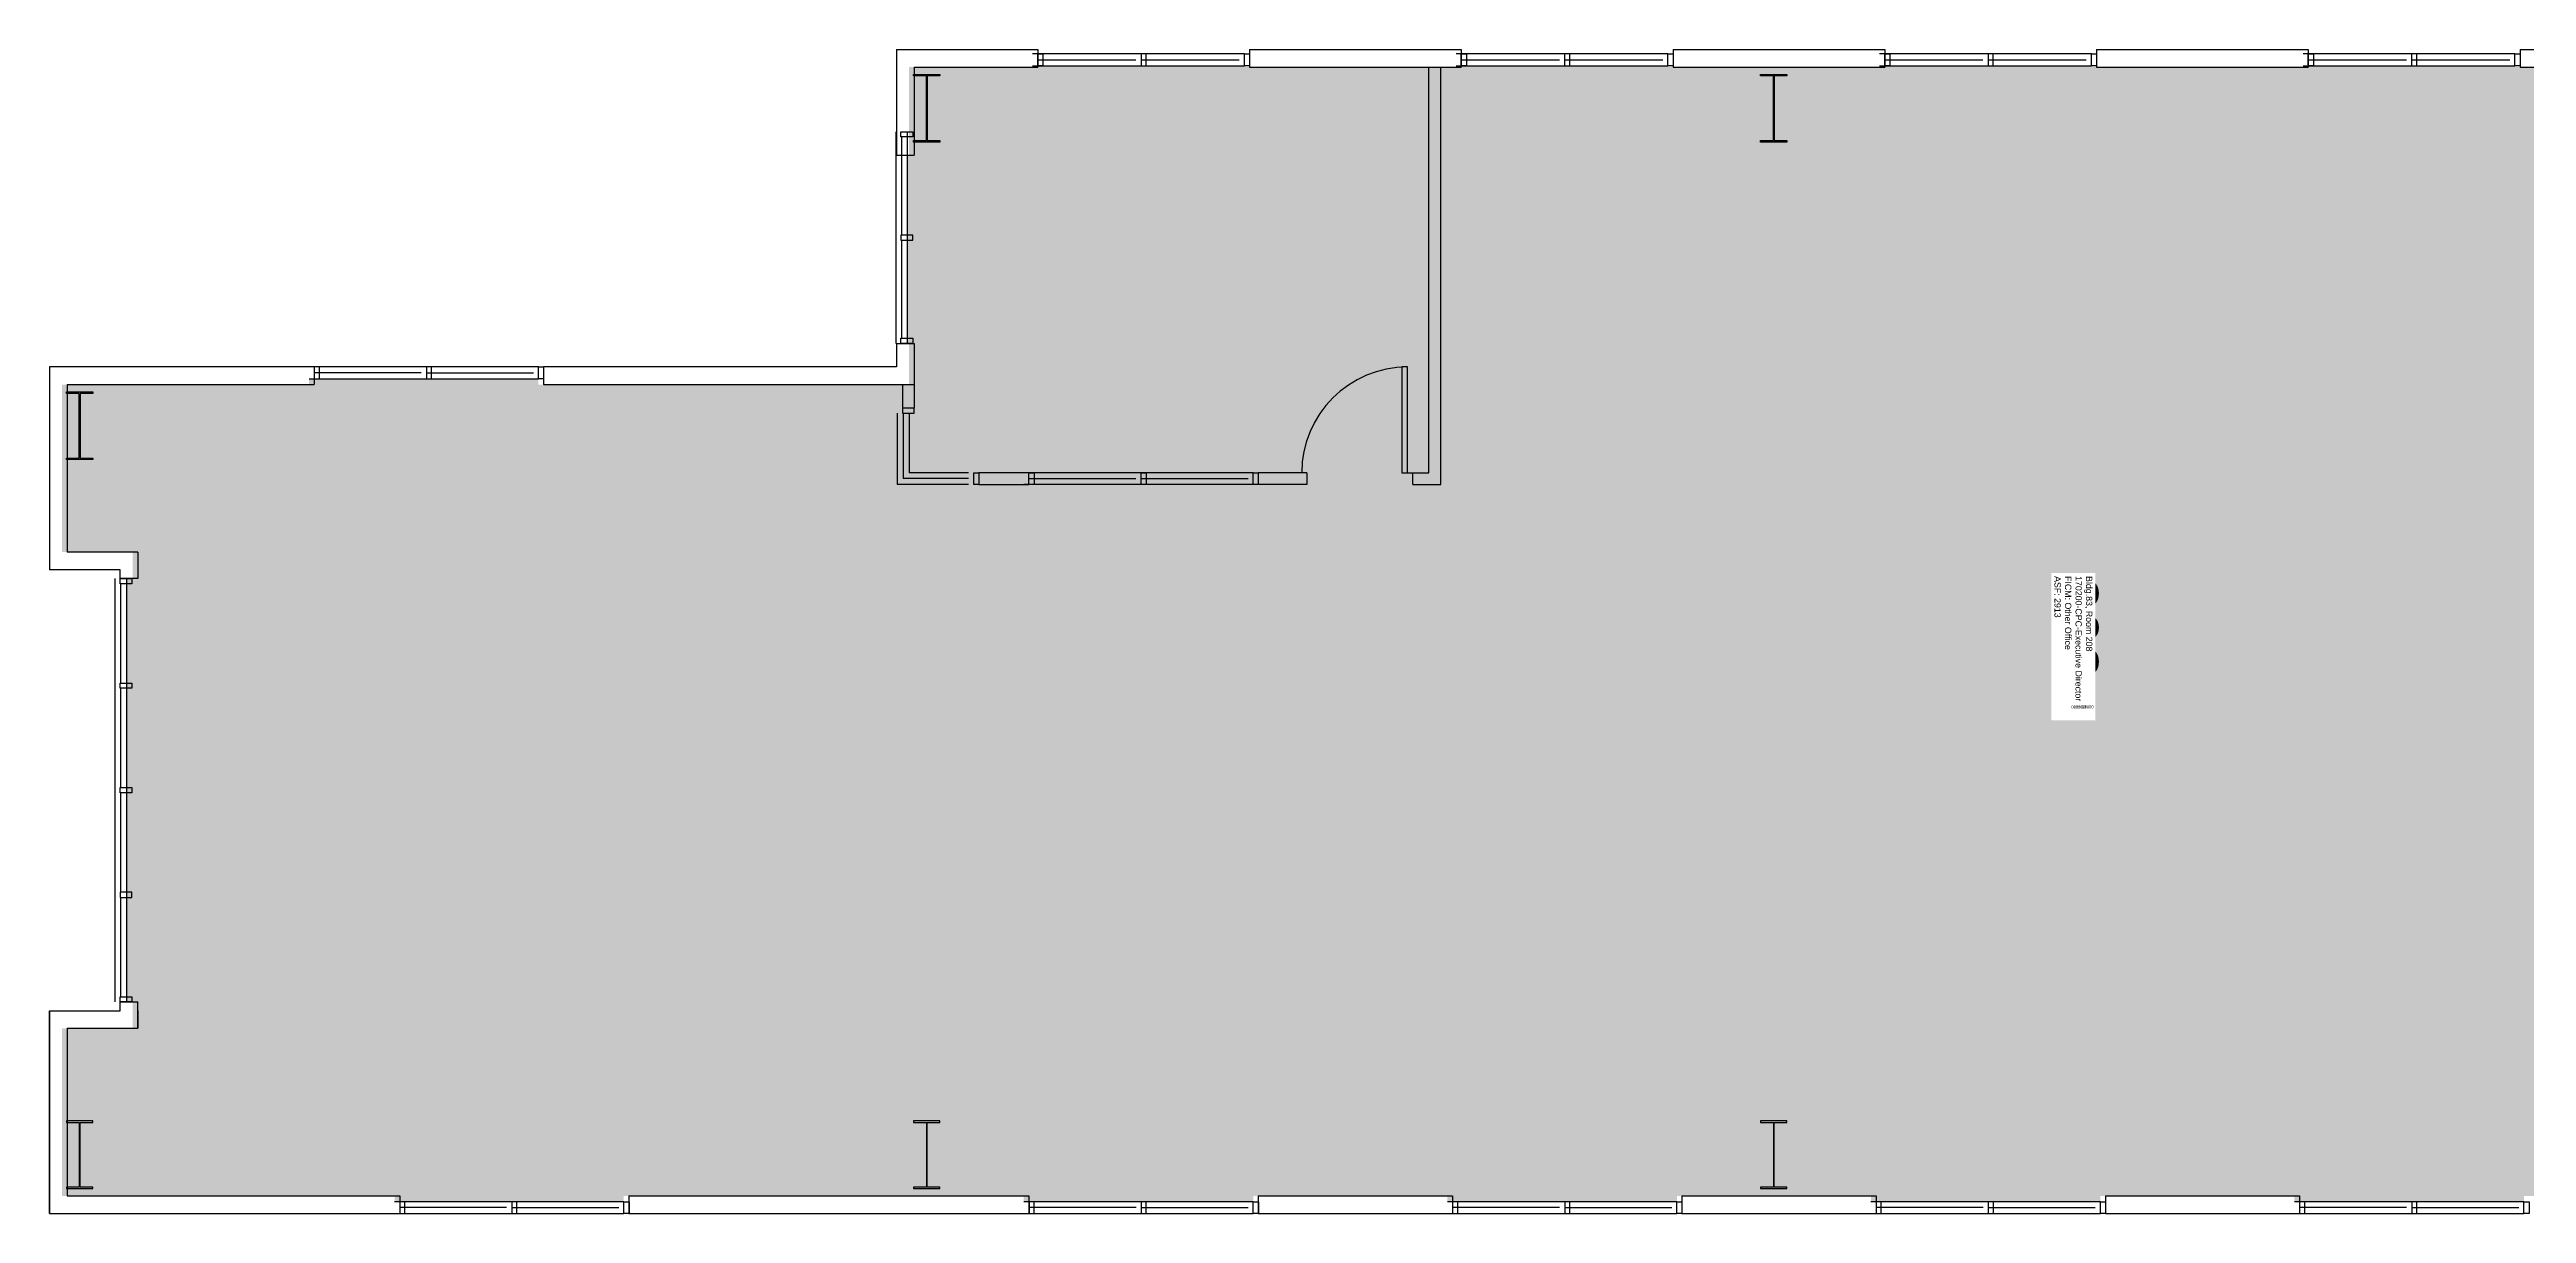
# Model space of a CAD drawing. Header units: inches. Extents: x 69173478 to 69175804, y 27696061 to 27697563.
# Drawn here: x 69173478 to 69174320, y 27697033 to 27697429 of the extents above; entities that cross this region are included whole.
import ezdxf
from ezdxf.enums import TextEntityAlignment as Align

# ---------------------------------------------------------------- set-up
doc = ezdxf.new("R2010")
doc.units = ezdxf.units.IN
doc.header["$LTSCALE"] = 0.5
doc.header["$MEASUREMENT"] = 0
for name, color, linetype in [('A-DOOR', 2, 'Continuous'), ('A-FLOR', 3, 'Continuous'), ('A-GLAZ', 1, 'Continuous'), ('A-IDEN-RNUM', 7, 'Continuous'), ('A-IDEN-SNUM', 4, 'Continuous'), ('A-IDEN-VNUM', 4, 'Continuous'), ('A-WALL', 5, 'Continuous'), ('Rooms-Category-Color', 7, 'Continuous'), ('Rooms-College-Color', 7, 'Continuous'), ('Rooms-Department-Color', 7, 'Continuous'), ('Rooms-Division-Color', 7, 'Continuous'), ('Rooms-Information', 7, 'Continuous')]:
    doc.layers.add(name, color=color, linetype=linetype)
doc.styles.add('CP_ROOMSNUMBER', font='arial.ttf', dxfattribs={"height": 1})

msp = doc.modelspace()

# ---------------------------------------------------------------- hatches: boundary and pattern name
at = {"layer": 'Rooms-Category-Color', "true_color": 0xfa9ba3}
msp.add_hatch(color=241, dxfattribs=at).paths.add_polyline_path([(69174171.78, 27697422.84), (69174171.78, 27697423.34), (69174170.03, 27697423.34), (69174136.66, 27697423.34), (69174136.66, 27697423.34), (69174134.91, 27697423.34), (69174134.91, 27697423.34), (69174101.53, 27697423.34), (69174101.53, 27697423.34), (69174099.78, 27697423.34), (69174099.78, 27697422.84), (69174027.78, 27697422.84), (69174027.78, 27697423.34), (69174026.03, 27697423.34), (69173992.66, 27697423.34), (69173992.66, 27697423.34), (69173990.91, 27697423.34), (69173990.91, 27697423.34), (69173957.53, 27697423.34), (69173957.53, 27697423.34), (69173955.78, 27697423.34), (69173955.78, 27697422.84), (69173883.78, 27697422.84), (69173883.78, 27697423.34), (69173882.03, 27697423.34), (69173848.66, 27697423.34), (69173848.66, 27697423.34), (69173846.91, 27697423.34), (69173846.91, 27697423.34), (69173813.53, 27697423.34), (69173813.53, 27697423.34), (69173811.78, 27697423.34), (69173811.78, 27697422.84), (69173769.78, 27697422.84), (69173769.78, 27697392.84), (69173769.28, 27697392.84), (69173769.28, 27697365.72), (69173769.28, 27697365.72), (69173769.28, 27697363.97), (69173769.28, 27697363.97), (69173769.28, 27697330.59), (69173769.28, 27697330.59), (69173769.28, 27697328.84), (69173769.78, 27697328.84), (69173769.78, 27697314.84), (69173643.78, 27697314.84), (69173643.78, 27697316.84), (69173642.03, 27697316.84), (69173565.78, 27697316.84), (69173565.78, 27697314.84), (69173481.78, 27697314.84), (69173481.78, 27697257.84), (69173505.78, 27697257.84), (69173505.78, 27697248.84), (69173503.78, 27697248.84), (69173503.78, 27697142.15), (69173503.78, 27697142.15), (69173503.78, 27697140.4), (69173503.78, 27697140.4), (69173503.78, 27697106.59), (69173503.78, 27697106.59), (69173503.78, 27697104.84), (69173505.78, 27697104.84), (69173505.78, 27697095.84), (69173481.78, 27697095.84), (69173481.78, 27697038.84), (69173594.83, 27697038.84), (69173594.83, 27697036.84), (69173596.58, 27697036.84), (69173672.78, 27697036.84), (69173672.78, 27697038.84), (69173808.78, 27697038.84), (69173808.78, 27697036.84), (69173810.58, 27697036.84), (69173886.78, 27697036.84), (69173886.78, 27697038.84), (69173952.83, 27697038.84), (69173952.83, 27697036.84), (69173954.58, 27697036.84), (69174030.83, 27697036.84), (69174030.83, 27697038.84), (69174096.83, 27697038.84), (69174096.83, 27697036.84), (69174098.58, 27697036.84), (69174174.83, 27697036.84), (69174174.83, 27697038.84), (69174240.83, 27697038.84), (69174240.83, 27697036.84), (69174242.58, 27697036.84), (69174318.83, 27697036.84), (69174318.83, 27697038.84), (69174531.78, 27697038.84), (69174645.78, 27697038.84), (69174645.78, 27697071.84), (69174647.78, 27697071.84), (69174647.78, 27697073.59), (69174647.78, 27697073.59), (69174647.78, 27697128.34), (69174647.78, 27697128.34), (69174647.78, 27697130.09), (69174647.78, 27697166.09), (69174647.78, 27697167.84), (69174645.78, 27697167.84), (69174645.78, 27697179.84), (69174669.78, 27697179.84), (69174669.78, 27697422.84), (69174603.78, 27697422.84), (69174603.78, 27697423.34), (69174602.03, 27697423.34), (69174568.66, 27697423.34), (69174568.66, 27697423.34), (69174566.91, 27697423.34), (69174566.91, 27697423.34), (69174533.53, 27697423.34), (69174533.53, 27697423.34), (69174531.78, 27697423.34), (69174531.78, 27697422.84), (69174459.78, 27697422.84), (69174459.78, 27697423.34), (69174458.03, 27697423.34), (69174424.66, 27697423.34), (69174424.66, 27697423.34), (69174422.91, 27697423.34), (69174422.91, 27697423.34), (69174389.53, 27697423.34), (69174389.53, 27697423.34), (69174387.78, 27697423.34), (69174387.78, 27697422.84), (69174315.78, 27697422.84), (69174315.78, 27697423.34), (69174314.03, 27697423.34), (69174280.66, 27697423.34), (69174280.66, 27697423.34), (69174278.91, 27697423.34), (69174278.91, 27697423.34), (69174245.53, 27697423.34), (69174245.53, 27697423.34), (69174243.78, 27697423.34), (69174243.78, 27697422.84)])
at = {"layer": 'Rooms-College-Color', "true_color": 0xadadad}
msp.add_hatch(color=253, dxfattribs=at).paths.add_polyline_path([(69174171.78, 27697422.84), (69174171.78, 27697423.34), (69174170.03, 27697423.34), (69174136.66, 27697423.34), (69174136.66, 27697423.34), (69174134.91, 27697423.34), (69174134.91, 27697423.34), (69174101.53, 27697423.34), (69174101.53, 27697423.34), (69174099.78, 27697423.34), (69174099.78, 27697422.84), (69174027.78, 27697422.84), (69174027.78, 27697423.34), (69174026.03, 27697423.34), (69173992.66, 27697423.34), (69173992.66, 27697423.34), (69173990.91, 27697423.34), (69173990.91, 27697423.34), (69173957.53, 27697423.34), (69173957.53, 27697423.34), (69173955.78, 27697423.34), (69173955.78, 27697422.84), (69173883.78, 27697422.84), (69173883.78, 27697423.34), (69173882.03, 27697423.34), (69173848.66, 27697423.34), (69173848.66, 27697423.34), (69173846.91, 27697423.34), (69173846.91, 27697423.34), (69173813.53, 27697423.34), (69173813.53, 27697423.34), (69173811.78, 27697423.34), (69173811.78, 27697422.84), (69173769.78, 27697422.84), (69173769.78, 27697392.84), (69173769.28, 27697392.84), (69173769.28, 27697365.72), (69173769.28, 27697365.72), (69173769.28, 27697363.97), (69173769.28, 27697363.97), (69173769.28, 27697330.59), (69173769.28, 27697330.59), (69173769.28, 27697328.84), (69173769.78, 27697328.84), (69173769.78, 27697314.84), (69173643.78, 27697314.84), (69173643.78, 27697316.84), (69173642.03, 27697316.84), (69173565.78, 27697316.84), (69173565.78, 27697314.84), (69173481.78, 27697314.84), (69173481.78, 27697257.84), (69173505.78, 27697257.84), (69173505.78, 27697248.84), (69173503.78, 27697248.84), (69173503.78, 27697142.15), (69173503.78, 27697142.15), (69173503.78, 27697140.4), (69173503.78, 27697140.4), (69173503.78, 27697106.59), (69173503.78, 27697106.59), (69173503.78, 27697104.84), (69173505.78, 27697104.84), (69173505.78, 27697095.84), (69173481.78, 27697095.84), (69173481.78, 27697038.84), (69173594.83, 27697038.84), (69173594.83, 27697036.84), (69173596.58, 27697036.84), (69173672.78, 27697036.84), (69173672.78, 27697038.84), (69173808.78, 27697038.84), (69173808.78, 27697036.84), (69173810.58, 27697036.84), (69173886.78, 27697036.84), (69173886.78, 27697038.84), (69173952.83, 27697038.84), (69173952.83, 27697036.84), (69173954.58, 27697036.84), (69174030.83, 27697036.84), (69174030.83, 27697038.84), (69174096.83, 27697038.84), (69174096.83, 27697036.84), (69174098.58, 27697036.84), (69174174.83, 27697036.84), (69174174.83, 27697038.84), (69174240.83, 27697038.84), (69174240.83, 27697036.84), (69174242.58, 27697036.84), (69174318.83, 27697036.84), (69174318.83, 27697038.84), (69174531.78, 27697038.84), (69174645.78, 27697038.84), (69174645.78, 27697071.84), (69174647.78, 27697071.84), (69174647.78, 27697073.59), (69174647.78, 27697073.59), (69174647.78, 27697128.34), (69174647.78, 27697128.34), (69174647.78, 27697130.09), (69174647.78, 27697166.09), (69174647.78, 27697167.84), (69174645.78, 27697167.84), (69174645.78, 27697179.84), (69174669.78, 27697179.84), (69174669.78, 27697422.84), (69174603.78, 27697422.84), (69174603.78, 27697423.34), (69174602.03, 27697423.34), (69174568.66, 27697423.34), (69174568.66, 27697423.34), (69174566.91, 27697423.34), (69174566.91, 27697423.34), (69174533.53, 27697423.34), (69174533.53, 27697423.34), (69174531.78, 27697423.34), (69174531.78, 27697422.84), (69174459.78, 27697422.84), (69174459.78, 27697423.34), (69174458.03, 27697423.34), (69174424.66, 27697423.34), (69174424.66, 27697423.34), (69174422.91, 27697423.34), (69174422.91, 27697423.34), (69174389.53, 27697423.34), (69174389.53, 27697423.34), (69174387.78, 27697423.34), (69174387.78, 27697422.84), (69174315.78, 27697422.84), (69174315.78, 27697423.34), (69174314.03, 27697423.34), (69174280.66, 27697423.34), (69174280.66, 27697423.34), (69174278.91, 27697423.34), (69174278.91, 27697423.34), (69174245.53, 27697423.34), (69174245.53, 27697423.34), (69174243.78, 27697423.34), (69174243.78, 27697422.84)])
at = {"layer": 'Rooms-Department-Color', "true_color": 0x80bc67}
msp.add_hatch(color=83, dxfattribs=at).paths.add_polyline_path([(69174171.78, 27697422.84), (69174171.78, 27697423.34), (69174170.03, 27697423.34), (69174136.66, 27697423.34), (69174136.66, 27697423.34), (69174134.91, 27697423.34), (69174134.91, 27697423.34), (69174101.53, 27697423.34), (69174101.53, 27697423.34), (69174099.78, 27697423.34), (69174099.78, 27697422.84), (69174027.78, 27697422.84), (69174027.78, 27697423.34), (69174026.03, 27697423.34), (69173992.66, 27697423.34), (69173992.66, 27697423.34), (69173990.91, 27697423.34), (69173990.91, 27697423.34), (69173957.53, 27697423.34), (69173957.53, 27697423.34), (69173955.78, 27697423.34), (69173955.78, 27697422.84), (69173883.78, 27697422.84), (69173883.78, 27697423.34), (69173882.03, 27697423.34), (69173848.66, 27697423.34), (69173848.66, 27697423.34), (69173846.91, 27697423.34), (69173846.91, 27697423.34), (69173813.53, 27697423.34), (69173813.53, 27697423.34), (69173811.78, 27697423.34), (69173811.78, 27697422.84), (69173769.78, 27697422.84), (69173769.78, 27697392.84), (69173769.28, 27697392.84), (69173769.28, 27697365.72), (69173769.28, 27697365.72), (69173769.28, 27697363.97), (69173769.28, 27697363.97), (69173769.28, 27697330.59), (69173769.28, 27697330.59), (69173769.28, 27697328.84), (69173769.78, 27697328.84), (69173769.78, 27697314.84), (69173643.78, 27697314.84), (69173643.78, 27697316.84), (69173642.03, 27697316.84), (69173565.78, 27697316.84), (69173565.78, 27697314.84), (69173481.78, 27697314.84), (69173481.78, 27697257.84), (69173505.78, 27697257.84), (69173505.78, 27697248.84), (69173503.78, 27697248.84), (69173503.78, 27697142.15), (69173503.78, 27697142.15), (69173503.78, 27697140.4), (69173503.78, 27697140.4), (69173503.78, 27697106.59), (69173503.78, 27697106.59), (69173503.78, 27697104.84), (69173505.78, 27697104.84), (69173505.78, 27697095.84), (69173481.78, 27697095.84), (69173481.78, 27697038.84), (69173594.83, 27697038.84), (69173594.83, 27697036.84), (69173596.58, 27697036.84), (69173672.78, 27697036.84), (69173672.78, 27697038.84), (69173808.78, 27697038.84), (69173808.78, 27697036.84), (69173810.58, 27697036.84), (69173886.78, 27697036.84), (69173886.78, 27697038.84), (69173952.83, 27697038.84), (69173952.83, 27697036.84), (69173954.58, 27697036.84), (69174030.83, 27697036.84), (69174030.83, 27697038.84), (69174096.83, 27697038.84), (69174096.83, 27697036.84), (69174098.58, 27697036.84), (69174174.83, 27697036.84), (69174174.83, 27697038.84), (69174240.83, 27697038.84), (69174240.83, 27697036.84), (69174242.58, 27697036.84), (69174318.83, 27697036.84), (69174318.83, 27697038.84), (69174531.78, 27697038.84), (69174645.78, 27697038.84), (69174645.78, 27697071.84), (69174647.78, 27697071.84), (69174647.78, 27697073.59), (69174647.78, 27697073.59), (69174647.78, 27697128.34), (69174647.78, 27697128.34), (69174647.78, 27697130.09), (69174647.78, 27697166.09), (69174647.78, 27697167.84), (69174645.78, 27697167.84), (69174645.78, 27697179.84), (69174669.78, 27697179.84), (69174669.78, 27697422.84), (69174603.78, 27697422.84), (69174603.78, 27697423.34), (69174602.03, 27697423.34), (69174568.66, 27697423.34), (69174568.66, 27697423.34), (69174566.91, 27697423.34), (69174566.91, 27697423.34), (69174533.53, 27697423.34), (69174533.53, 27697423.34), (69174531.78, 27697423.34), (69174531.78, 27697422.84), (69174459.78, 27697422.84), (69174459.78, 27697423.34), (69174458.03, 27697423.34), (69174424.66, 27697423.34), (69174424.66, 27697423.34), (69174422.91, 27697423.34), (69174422.91, 27697423.34), (69174389.53, 27697423.34), (69174389.53, 27697423.34), (69174387.78, 27697423.34), (69174387.78, 27697422.84), (69174315.78, 27697422.84), (69174315.78, 27697423.34), (69174314.03, 27697423.34), (69174280.66, 27697423.34), (69174280.66, 27697423.34), (69174278.91, 27697423.34), (69174278.91, 27697423.34), (69174245.53, 27697423.34), (69174245.53, 27697423.34), (69174243.78, 27697423.34), (69174243.78, 27697422.84)])
at = {"layer": 'Rooms-Division-Color', "true_color": 0x80bc67}
msp.add_hatch(color=83, dxfattribs=at).paths.add_polyline_path([(69174171.78, 27697422.84), (69174171.78, 27697423.34), (69174170.03, 27697423.34), (69174136.66, 27697423.34), (69174136.66, 27697423.34), (69174134.91, 27697423.34), (69174134.91, 27697423.34), (69174101.53, 27697423.34), (69174101.53, 27697423.34), (69174099.78, 27697423.34), (69174099.78, 27697422.84), (69174027.78, 27697422.84), (69174027.78, 27697423.34), (69174026.03, 27697423.34), (69173992.66, 27697423.34), (69173992.66, 27697423.34), (69173990.91, 27697423.34), (69173990.91, 27697423.34), (69173957.53, 27697423.34), (69173957.53, 27697423.34), (69173955.78, 27697423.34), (69173955.78, 27697422.84), (69173883.78, 27697422.84), (69173883.78, 27697423.34), (69173882.03, 27697423.34), (69173848.66, 27697423.34), (69173848.66, 27697423.34), (69173846.91, 27697423.34), (69173846.91, 27697423.34), (69173813.53, 27697423.34), (69173813.53, 27697423.34), (69173811.78, 27697423.34), (69173811.78, 27697422.84), (69173769.78, 27697422.84), (69173769.78, 27697392.84), (69173769.28, 27697392.84), (69173769.28, 27697365.72), (69173769.28, 27697365.72), (69173769.28, 27697363.97), (69173769.28, 27697363.97), (69173769.28, 27697330.59), (69173769.28, 27697330.59), (69173769.28, 27697328.84), (69173769.78, 27697328.84), (69173769.78, 27697314.84), (69173643.78, 27697314.84), (69173643.78, 27697316.84), (69173642.03, 27697316.84), (69173565.78, 27697316.84), (69173565.78, 27697314.84), (69173481.78, 27697314.84), (69173481.78, 27697257.84), (69173505.78, 27697257.84), (69173505.78, 27697248.84), (69173503.78, 27697248.84), (69173503.78, 27697142.15), (69173503.78, 27697142.15), (69173503.78, 27697140.4), (69173503.78, 27697140.4), (69173503.78, 27697106.59), (69173503.78, 27697106.59), (69173503.78, 27697104.84), (69173505.78, 27697104.84), (69173505.78, 27697095.84), (69173481.78, 27697095.84), (69173481.78, 27697038.84), (69173594.83, 27697038.84), (69173594.83, 27697036.84), (69173596.58, 27697036.84), (69173672.78, 27697036.84), (69173672.78, 27697038.84), (69173808.78, 27697038.84), (69173808.78, 27697036.84), (69173810.58, 27697036.84), (69173886.78, 27697036.84), (69173886.78, 27697038.84), (69173952.83, 27697038.84), (69173952.83, 27697036.84), (69173954.58, 27697036.84), (69174030.83, 27697036.84), (69174030.83, 27697038.84), (69174096.83, 27697038.84), (69174096.83, 27697036.84), (69174098.58, 27697036.84), (69174174.83, 27697036.84), (69174174.83, 27697038.84), (69174240.83, 27697038.84), (69174240.83, 27697036.84), (69174242.58, 27697036.84), (69174318.83, 27697036.84), (69174318.83, 27697038.84), (69174531.78, 27697038.84), (69174645.78, 27697038.84), (69174645.78, 27697071.84), (69174647.78, 27697071.84), (69174647.78, 27697073.59), (69174647.78, 27697073.59), (69174647.78, 27697128.34), (69174647.78, 27697128.34), (69174647.78, 27697130.09), (69174647.78, 27697166.09), (69174647.78, 27697167.84), (69174645.78, 27697167.84), (69174645.78, 27697179.84), (69174669.78, 27697179.84), (69174669.78, 27697422.84), (69174603.78, 27697422.84), (69174603.78, 27697423.34), (69174602.03, 27697423.34), (69174568.66, 27697423.34), (69174568.66, 27697423.34), (69174566.91, 27697423.34), (69174566.91, 27697423.34), (69174533.53, 27697423.34), (69174533.53, 27697423.34), (69174531.78, 27697423.34), (69174531.78, 27697422.84), (69174459.78, 27697422.84), (69174459.78, 27697423.34), (69174458.03, 27697423.34), (69174424.66, 27697423.34), (69174424.66, 27697423.34), (69174422.91, 27697423.34), (69174422.91, 27697423.34), (69174389.53, 27697423.34), (69174389.53, 27697423.34), (69174387.78, 27697423.34), (69174387.78, 27697422.84), (69174315.78, 27697422.84), (69174315.78, 27697423.34), (69174314.03, 27697423.34), (69174280.66, 27697423.34), (69174280.66, 27697423.34), (69174278.91, 27697423.34), (69174278.91, 27697423.34), (69174245.53, 27697423.34), (69174245.53, 27697423.34), (69174243.78, 27697423.34), (69174243.78, 27697422.84)])

# ---------------------------------------------------------------- linework, layer by layer
at = {"layer": 'A-DOOR'}
msp.add_lwpolyline([(69173939.28, 27697284.84), (69173939.28, 27697320.84), (69173937.28, 27697320.84), (69173937.28, 27697284.84)], close=True, dxfattribs=at)
msp.add_arc((69173939.28, 27697284.84), 36, 90, 180, dxfattribs=at)
at = {"layer": 'A-FLOR'}
for points in [[(69173775.66, 27697397.84), (69173775.66, 27697419.84), (69173771.28, 27697419.84), (69173771.28, 27697420.34), (69173780.28, 27697420.34), (69173780.28, 27697419.84), (69173775.91, 27697419.84), (69173775.91, 27697397.84), (69173780.28, 27697397.84), (69173780.28, 27697397.34), (69173771.28, 27697397.34), (69173771.28, 27697397.84)], [(69174063.66, 27697397.84), (69174063.66, 27697419.84), (69174059.28, 27697419.84), (69174059.28, 27697420.34), (69174068.28, 27697420.34), (69174068.28, 27697419.84), (69174063.91, 27697419.84), (69174063.91, 27697397.84), (69174068.28, 27697397.84), (69174068.28, 27697397.34), (69174059.28, 27697397.34), (69174059.28, 27697397.84)], [(69173487.66, 27697289.84), (69173487.66, 27697311.84), (69173483.28, 27697311.84), (69173483.28, 27697312.34), (69173492.28, 27697312.34), (69173492.28, 27697311.84), (69173487.91, 27697311.84), (69173487.91, 27697289.84), (69173492.28, 27697289.84), (69173492.28, 27697289.34), (69173483.28, 27697289.34), (69173483.28, 27697289.84)], [(69173487.66, 27697063.84), (69173487.66, 27697041.84), (69173483.28, 27697041.84), (69173483.28, 27697041.34), (69173492.28, 27697041.34), (69173492.28, 27697041.84), (69173487.91, 27697041.84), (69173487.91, 27697063.84), (69173492.28, 27697063.84), (69173492.28, 27697064.34), (69173483.28, 27697064.34), (69173483.28, 27697063.84)], [(69173775.66, 27697063.84), (69173775.66, 27697041.84), (69173771.28, 27697041.84), (69173771.28, 27697041.34), (69173780.28, 27697041.34), (69173780.28, 27697041.84), (69173775.91, 27697041.84), (69173775.91, 27697063.84), (69173780.28, 27697063.84), (69173780.28, 27697064.34), (69173771.28, 27697064.34), (69173771.28, 27697063.84)], [(69174063.66, 27697063.84), (69174063.66, 27697041.84), (69174059.28, 27697041.84), (69174059.28, 27697041.34), (69174068.28, 27697041.34), (69174068.28, 27697041.84), (69174063.91, 27697041.84), (69174063.91, 27697063.84), (69174068.28, 27697063.84), (69174068.28, 27697064.34), (69174059.28, 27697064.34), (69174059.28, 27697063.84)]]:
    msp.add_lwpolyline(points, close=True, dxfattribs=at)
at = {"layer": 'A-GLAZ'}
for p, q in [((69173883.78, 27697427.34), (69173811.78, 27697427.34)), ((69173813.53, 27697425.34), (69173846.91, 27697425.34)), ((69173848.66, 27697425.34), (69173882.03, 27697425.34)), ((69174027.78, 27697427.34), (69173955.78, 27697427.34)), ((69173957.53, 27697425.34), (69173990.91, 27697425.34)), ((69173992.66, 27697425.34), (69174026.03, 27697425.34)), ((69174171.78, 27697427.34), (69174099.78, 27697427.34)), ((69174101.53, 27697425.34), (69174134.91, 27697425.34)), ((69174136.66, 27697425.34), (69174170.03, 27697425.34)), ((69174315.78, 27697427.34), (69174243.78, 27697427.34)), ((69174245.53, 27697425.34), (69174278.91, 27697425.34)), ((69174280.66, 27697425.34), (69174314.03, 27697425.34)), ((69173811.78, 27697423.34), (69173883.78, 27697423.34)), ((69173955.78, 27697423.34), (69174027.78, 27697423.34)), ((69174099.78, 27697423.34), (69174171.78, 27697423.34)), ((69174243.78, 27697423.34), (69174315.78, 27697423.34)), ((69173765.28, 27697400.84), (69173765.28, 27697328.84)), ((69173769.28, 27697328.84), (69173769.28, 27697400.84)), ((69173767.28, 27697365.72), (69173767.28, 27697399.09)), ((69173767.28, 27697330.59), (69173767.28, 27697363.97)), ((69173643.78, 27697320.84), (69173565.78, 27697320.84)), ((69173565.78, 27697316.84), (69173643.78, 27697316.84)), ((69173603.91, 27697318.84), (69173567.53, 27697318.84)), ((69173605.66, 27697318.84), (69173642.03, 27697318.84)), ((69173765.78, 27697305.09), (69173765.78, 27697280.84)), ((69173767.78, 27697305.09), (69173767.78, 27697282.84)), ((69173769.78, 27697305.09), (69173769.78, 27697284.84)), ((69173790.03, 27697282.84), (69173767.78, 27697282.84)), ((69173790.03, 27697284.84), (69173769.78, 27697284.84)), ((69173886.78, 27697284.84), (69173808.78, 27697284.84)), ((69173810.53, 27697282.84), (69173846.91, 27697282.84)), ((69173848.66, 27697282.84), (69173885.03, 27697282.84)), ((69173790.03, 27697280.84), (69173765.78, 27697280.84)), ((69173886.78, 27697280.84), (69173808.78, 27697280.84)), ((69173499.78, 27697248.84), (69173499.78, 27697104.84)), ((69173503.78, 27697104.84), (69173503.78, 27697248.84)), ((69173501.78, 27697213.28), (69173501.78, 27697247.09)), ((69173501.78, 27697177.72), (69173501.78, 27697211.53)), ((69173501.78, 27697142.15), (69173501.78, 27697175.97)), ((69173501.78, 27697106.59), (69173501.78, 27697140.4)), ((69173672.83, 27697036.84), (69173594.83, 27697036.84)), ((69173594.83, 27697032.84), (69173672.83, 27697032.84)), ((69173632.95, 27697034.84), (69173596.58, 27697034.84)), ((69173634.7, 27697034.84), (69173671.08, 27697034.84)), ((69173886.83, 27697036.84), (69173808.83, 27697036.84)), ((69173808.83, 27697032.84), (69173886.83, 27697032.84)), ((69173846.95, 27697034.84), (69173810.58, 27697034.84)), ((69173848.7, 27697034.84), (69173885.08, 27697034.84)), ((69174030.83, 27697036.84), (69173952.83, 27697036.84)), ((69173952.83, 27697032.84), (69174030.83, 27697032.84)), ((69173990.95, 27697034.84), (69173954.58, 27697034.84)), ((69173992.7, 27697034.84), (69174029.08, 27697034.84)), ((69174174.83, 27697036.84), (69174096.83, 27697036.84)), ((69174096.83, 27697032.84), (69174174.83, 27697032.84)), ((69174134.95, 27697034.84), (69174098.58, 27697034.84)), ((69174136.7, 27697034.84), (69174173.08, 27697034.84)), ((69174318.83, 27697036.84), (69174240.83, 27697036.84)), ((69174240.83, 27697032.84), (69174318.83, 27697032.84)), ((69174278.95, 27697034.84), (69174242.58, 27697034.84)), ((69174280.7, 27697034.84), (69174317.08, 27697034.84))]:
    msp.add_line(p, q, dxfattribs=at)
at = {"layer": 'A-WALL'}
for p, q in [((69173765.53, 27697428.84), (69173813.53, 27697428.84)), ((69173765.53, 27697428.84), (69173765.53, 27697392.84)), ((69173813.53, 27697428.84), (69173813.53, 27697422.84)), ((69173885.53, 27697428.84), (69173885.53, 27697422.84)), ((69173885.53, 27697428.84), (69173957.53, 27697428.84)), ((69173957.53, 27697428.84), (69173957.53, 27697422.84)), ((69174029.53, 27697428.84), (69174029.53, 27697422.84)), ((69174029.53, 27697428.84), (69174101.53, 27697428.84)), ((69174101.53, 27697428.84), (69174101.53, 27697422.84)), ((69174173.53, 27697428.84), (69174173.53, 27697422.84)), ((69174173.53, 27697428.84), (69174245.53, 27697428.84)), ((69174245.53, 27697428.84), (69174245.53, 27697422.84)), ((69174317.53, 27697428.84), (69174317.53, 27697422.84)), ((69174317.53, 27697428.84), (69174389.53, 27697428.84)), ((69173771.53, 27697422.84), (69173813.53, 27697422.84)), ((69173771.53, 27697422.84), (69173771.53, 27697392.84)), ((69173885.53, 27697422.84), (69173957.53, 27697422.84)), ((69173946.53, 27697284.84), (69173946.53, 27697422.84)), ((69173950.53, 27697280.84), (69173950.53, 27697422.84)), ((69174029.53, 27697422.84), (69174101.53, 27697422.84)), ((69174173.53, 27697422.84), (69174245.53, 27697422.84)), ((69174317.53, 27697422.84), (69174389.53, 27697422.84)), ((69173765.53, 27697392.84), (69173771.53, 27697392.84)), ((69173765.53, 27697328.84), (69173765.53, 27697320.84)), ((69173765.53, 27697328.84), (69173771.53, 27697328.84)), ((69173771.53, 27697328.84), (69173771.53, 27697314.84)), ((69173477.53, 27697320.84), (69173477.53, 27697251.84)), ((69173567.53, 27697320.84), (69173477.53, 27697320.84)), ((69173567.53, 27697320.84), (69173567.53, 27697314.84)), ((69173765.53, 27697320.84), (69173645.53, 27697320.84)), ((69173645.53, 27697320.84), (69173645.53, 27697314.84)), ((69173483.53, 27697314.84), (69173567.53, 27697314.84)), ((69173483.53, 27697314.84), (69173483.53, 27697257.84)), ((69173645.53, 27697314.84), (69173771.53, 27697314.84)), ((69173767.53, 27697314.84), (69173767.53, 27697306.84)), ((69173771.53, 27697314.84), (69173771.53, 27697306.84)), ((69173810.53, 27697284.84), (69173793.53, 27697284.84)), ((69173905.03, 27697284.84), (69173888.53, 27697284.84)), ((69173888.53, 27697284.84), (69173888.53, 27697280.84)), ((69173905.03, 27697284.84), (69173905.03, 27697280.84)), ((69173939.03, 27697284.84), (69173946.53, 27697284.84)), ((69173941.03, 27697280.84), (69173941.03, 27697284.84)), ((69173793.53, 27697280.84), (69173810.53, 27697280.84)), ((69173905.03, 27697280.84), (69173888.53, 27697280.84)), ((69173941.03, 27697280.84), (69173950.53, 27697280.84)), ((69173507.53, 27697257.84), (69173483.53, 27697257.84)), ((69173507.53, 27697257.84), (69173507.53, 27697248.84)), ((69173501.53, 27697251.84), (69173477.53, 27697251.84)), ((69173501.53, 27697248.84), (69173501.53, 27697251.84)), ((69173507.53, 27697248.84), (69173501.53, 27697248.84)), ((69173477.53, 27697032.84), (69173477.53, 27697101.84)), ((69173477.53, 27697101.84), (69173477.53, 27697032.84)), ((69173477.53, 27697101.84), (69173501.53, 27697101.84)), ((69173501.53, 27697104.84), (69173507.53, 27697104.84)), ((69173501.53, 27697101.84), (69173501.53, 27697104.84)), ((69173507.53, 27697095.84), (69173507.53, 27697104.84)), ((69173507.53, 27697101.84), (69173507.53, 27697095.84)), ((69173507.53, 27697101.84), (69173507.53, 27697095.84)), ((69173483.53, 27697095.84), (69173483.53, 27697038.84)), ((69173483.53, 27697095.84), (69173507.53, 27697095.84)), ((69173483.53, 27697038.84), (69173596.58, 27697038.84)), ((69173596.58, 27697038.84), (69173596.58, 27697032.84)), ((69173674.53, 27697038.84), (69173810.53, 27697038.84)), ((69173674.53, 27697038.84), (69173674.53, 27697032.84)), ((69173810.53, 27697038.84), (69173810.53, 27697032.84)), ((69173888.53, 27697038.84), (69173954.44, 27697038.84)), ((69173888.53, 27697038.84), (69173888.53, 27697032.84)), ((69173954.58, 27697038.84), (69173954.58, 27697032.84)), ((69174032.58, 27697038.84), (69174098.58, 27697038.84)), ((69174032.58, 27697038.84), (69174032.58, 27697032.84)), ((69174098.58, 27697038.84), (69174098.58, 27697032.84)), ((69174176.58, 27697038.84), (69174242.58, 27697038.84)), ((69174176.58, 27697038.84), (69174176.58, 27697032.84)), ((69174242.58, 27697038.84), (69174242.58, 27697032.84)), ((69173477.53, 27697032.84), (69173596.58, 27697032.84)), ((69173477.53, 27697032.84), (69173596.58, 27697032.84)), ((69173674.53, 27697032.84), (69173810.53, 27697032.84)), ((69173888.53, 27697032.84), (69173954.44, 27697032.84)), ((69174032.53, 27697032.84), (69174098.58, 27697032.84)), ((69174176.58, 27697032.84), (69174242.58, 27697032.84))]:
    msp.add_line(p, q, dxfattribs=at)
for points in [[(69173815.28, 27697423.34), (69173813.53, 27697423.34), (69173813.53, 27697427.34), (69173815.28, 27697427.34)], [(69173848.66, 27697423.34), (69173850.41, 27697423.34), (69173850.41, 27697427.34), (69173848.66, 27697427.34)], [(69173885.53, 27697423.34), (69173883.78, 27697423.34), (69173883.78, 27697427.34), (69173885.53, 27697427.34)], [(69173959.28, 27697423.34), (69173957.53, 27697423.34), (69173957.53, 27697427.34), (69173959.28, 27697427.34)], [(69173992.66, 27697423.34), (69173994.41, 27697423.34), (69173994.41, 27697427.34), (69173992.66, 27697427.34)], [(69174029.53, 27697423.34), (69174027.78, 27697423.34), (69174027.78, 27697427.34), (69174029.53, 27697427.34)], [(69174103.28, 27697423.34), (69174101.53, 27697423.34), (69174101.53, 27697427.34), (69174103.28, 27697427.34)], [(69174136.66, 27697423.34), (69174138.41, 27697423.34), (69174138.41, 27697427.34), (69174136.66, 27697427.34)], [(69174173.53, 27697423.34), (69174171.78, 27697423.34), (69174171.78, 27697427.34), (69174173.53, 27697427.34)], [(69174247.28, 27697423.34), (69174245.53, 27697423.34), (69174245.53, 27697427.34), (69174247.28, 27697427.34)], [(69174280.66, 27697423.34), (69174282.41, 27697423.34), (69174282.41, 27697427.34), (69174280.66, 27697427.34)], [(69174317.53, 27697423.34), (69174315.78, 27697423.34), (69174315.78, 27697427.34), (69174317.53, 27697427.34)], [(69173771.03, 27697400.84), (69173771.03, 27697399.09), (69173767.03, 27697399.09), (69173767.03, 27697400.84)], [(69173771.03, 27697363.97), (69173771.03, 27697365.72), (69173767.03, 27697365.72), (69173767.03, 27697363.97)], [(69173771.03, 27697330.59), (69173771.03, 27697328.84), (69173767.03, 27697328.84), (69173767.03, 27697330.59)], [(69173567.53, 27697316.84), (69173569.28, 27697316.84), (69173569.28, 27697320.84), (69173567.53, 27697320.84)], [(69173605.66, 27697316.84), (69173607.41, 27697316.84), (69173607.41, 27697320.84), (69173605.66, 27697320.84)], [(69173645.53, 27697316.84), (69173643.78, 27697316.84), (69173643.78, 27697320.84), (69173645.53, 27697320.84)], [(69173767.53, 27697306.84), (69173767.53, 27697305.09), (69173771.53, 27697305.09), (69173771.53, 27697306.84)], [(69173793.53, 27697280.84), (69173791.78, 27697280.84), (69173791.78, 27697284.84), (69173793.53, 27697284.84)], [(69173812.28, 27697280.84), (69173810.53, 27697280.84), (69173810.53, 27697284.84), (69173812.28, 27697284.84)], [(69173850.41, 27697280.84), (69173848.66, 27697280.84), (69173848.66, 27697284.84), (69173850.41, 27697284.84)], [(69173888.53, 27697280.84), (69173886.78, 27697280.84), (69173886.78, 27697284.84), (69173888.53, 27697284.84)], [(69173505.53, 27697248.84), (69173505.53, 27697247.09), (69173501.53, 27697247.09), (69173501.53, 27697248.84)], [(69173505.53, 27697213.28), (69173505.53, 27697211.53), (69173501.53, 27697211.53), (69173501.53, 27697213.28)], [(69173505.53, 27697177.72), (69173505.53, 27697175.97), (69173501.53, 27697175.97), (69173501.53, 27697177.72)], [(69173505.53, 27697140.4), (69173505.53, 27697142.15), (69173501.53, 27697142.15), (69173501.53, 27697140.4)], [(69173505.53, 27697106.59), (69173505.53, 27697104.84), (69173501.53, 27697104.84), (69173501.53, 27697106.59)], [(69173596.58, 27697032.84), (69173598.33, 27697032.84), (69173598.33, 27697036.84), (69173596.58, 27697036.84)], [(69173634.7, 27697032.84), (69173636.45, 27697032.84), (69173636.45, 27697036.84), (69173634.7, 27697036.84)], [(69173674.58, 27697032.84), (69173672.83, 27697032.84), (69173672.83, 27697036.84), (69173674.58, 27697036.84)], [(69173810.58, 27697032.84), (69173812.33, 27697032.84), (69173812.33, 27697036.84), (69173810.58, 27697036.84)], [(69173848.7, 27697032.84), (69173850.45, 27697032.84), (69173850.45, 27697036.84), (69173848.7, 27697036.84)], [(69173888.58, 27697032.84), (69173886.83, 27697032.84), (69173886.83, 27697036.84), (69173888.58, 27697036.84)], [(69173954.58, 27697032.84), (69173956.33, 27697032.84), (69173956.33, 27697036.84), (69173954.58, 27697036.84)], [(69173992.7, 27697032.84), (69173994.45, 27697032.84), (69173994.45, 27697036.84), (69173992.7, 27697036.84)], [(69174032.58, 27697032.84), (69174030.83, 27697032.84), (69174030.83, 27697036.84), (69174032.58, 27697036.84)], [(69174098.58, 27697032.84), (69174100.33, 27697032.84), (69174100.33, 27697036.84), (69174098.58, 27697036.84)], [(69174136.7, 27697032.84), (69174138.45, 27697032.84), (69174138.45, 27697036.84), (69174136.7, 27697036.84)], [(69174176.58, 27697032.84), (69174174.83, 27697032.84), (69174174.83, 27697036.84), (69174176.58, 27697036.84)], [(69174242.58, 27697032.84), (69174244.33, 27697032.84), (69174244.33, 27697036.84), (69174242.58, 27697036.84)], [(69174280.7, 27697032.84), (69174282.45, 27697032.84), (69174282.45, 27697036.84), (69174280.7, 27697036.84)], [(69174320.58, 27697032.84), (69174318.83, 27697032.84), (69174318.83, 27697036.84), (69174320.58, 27697036.84)]]:
    msp.add_lwpolyline(points, close=True, dxfattribs=at)

# ---------------------------------------------------------------- texts
at = {"layer": 'A-IDEN-RNUM', "style": 'CP_ROOMSNUMBER', "width": 0.85}
msp.add_text('0208-00', height=1, rotation=0.19599, dxfattribs=at).set_placement((69174164.96, 27697204.66))
at = {"layer": 'A-IDEN-SNUM', "style": 'CP_ROOMSNUMBER', "width": 0.85}
msp.add_text('0830020800', height=1, rotation=0.19599, dxfattribs=at).set_placement((69174164.96, 27697204.66))
at = {"layer": 'A-IDEN-VNUM', "style": 'CP_ROOMSNUMBER'}
msp.add_text('208', height=15, rotation=270, dxfattribs=at).set_placement((69174166.61, 27697232.21), align=Align.MIDDLE)

# ---------------------------------------------------------------- next in the draw order: texts
at = {"layer": 'Rooms-Information', "insert": (69174159.2, 27697249.69), "char_height": 2.1429, "width": 48, "attachment_point": 7, "rotation": 270, "style": 'CP_ROOMSNUMBER', "bg_fill": 3, "box_fill_scale": 1.5, "bg_fill_color": 256, "bg_fill_true_color": 13158600, "bg_fill_transparency": 0}
msp.add_mtext('Bldg.83, Room 208^M^J170200-CPC-Executive Director^M^JFICM: Other Office^M^JASF: 2913', dxfattribs=at)

doc.saveas('drawing.dxf')
